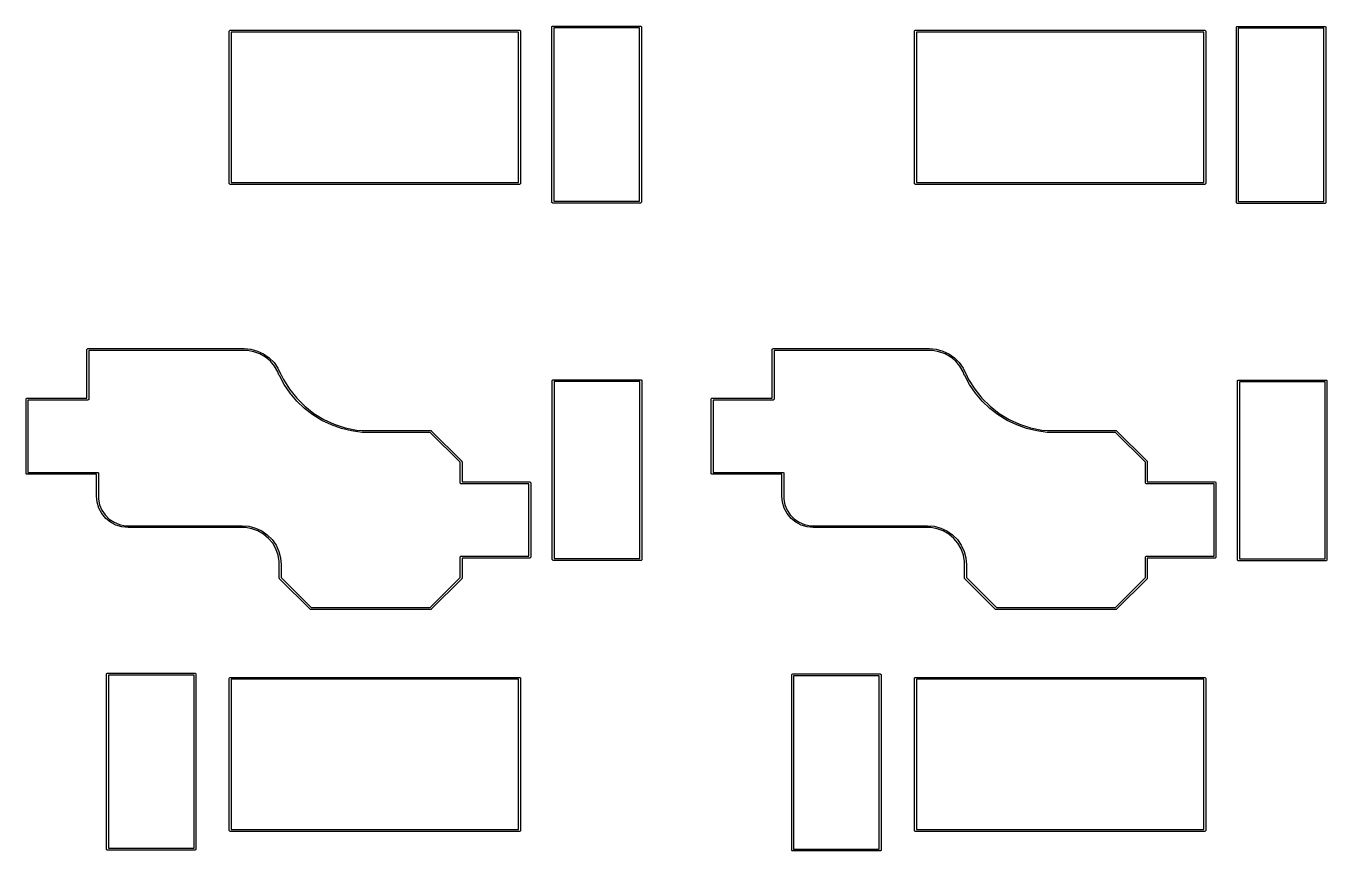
# Model space of a CAD drawing. Extents: x 108 to 229, y -135 to -60.
# Drawn here: x 194.4 to 228.57, y -87.34 to -65.67 of the extents above; entities that cross this region are included whole.
import ezdxf

# ---------------------------------------------------------------- set-up
doc = ezdxf.new("R2010")
doc.units = 0
doc.layers.add('BLACK', color=7, linetype='CONTINUOUS')

msp = doc.modelspace()

# ---------------------------------------------------------------- linework, layer by layer
at = {"layer": 'BLACK', "linetype": 'CONTINUOUS'}
for p, q in [((199.74, -65.810001), (199.741903, -65.800434)), ((199.74, -69.810001), (199.74, -65.810001)), ((199.741903, -65.800434), (199.755433, -65.786904)), ((199.755433, -65.786904), (199.765, -65.785001)), ((199.765, -65.785001), (207.365, -65.785001)), ((199.79, -65.835001), (199.79, -69.785001)), ((207.34, -65.835001), (199.79, -65.835001)), ((207.34, -69.785001), (207.34, -65.835001)), ((207.365, -65.785001), (207.374567, -65.786904)), ((207.374567, -65.786904), (207.388097, -65.800434)), ((207.388097, -65.800434), (207.39, -65.810001)), ((207.39, -65.810001), (207.39, -69.810001)), ((208.215, -65.7), (208.216903, -65.690433)), ((208.215, -70.3), (208.215, -65.7)), ((208.216903, -65.690433), (208.230433, -65.676903)), ((208.230433, -65.676903), (208.24, -65.675)), ((208.24, -65.675), (210.54, -65.675)), ((208.265, -65.725), (208.265, -70.275)), ((210.515, -65.725), (208.265, -65.725)), ((210.515, -70.275), (210.515, -65.725)), ((210.54, -65.675), (210.549567, -65.676903)), ((210.549567, -65.676903), (210.563097, -65.690433)), ((210.563097, -65.690433), (210.565, -65.7)), ((210.565, -65.7), (210.565, -70.3)), ((217.74, -65.810001), (217.741903, -65.800434)), ((217.74, -69.810001), (217.74, -65.810001)), ((217.741903, -65.800434), (217.755433, -65.786904)), ((217.755433, -65.786904), (217.765, -65.785001)), ((217.765, -65.785001), (225.365, -65.785001)), ((217.79, -65.835001), (217.79, -69.785001)), ((225.34, -65.835001), (217.79, -65.835001)), ((225.34, -69.785001), (225.34, -65.835001)), ((225.365, -65.785001), (225.374567, -65.786904)), ((225.374567, -65.786904), (225.388097, -65.800434)), ((225.388097, -65.800434), (225.39, -65.810001)), ((225.39, -65.810001), (225.39, -69.810001)), ((226.195, -65.71), (226.196903, -65.700433)), ((226.195, -70.31), (226.195, -65.71)), ((226.196903, -65.700433), (226.210433, -65.686903)), ((226.210433, -65.686903), (226.22, -65.685)), ((226.22, -65.685), (228.52, -65.685)), ((226.245, -65.735), (226.245, -70.285)), ((228.495, -65.735), (226.245, -65.735)), ((228.495, -70.285), (228.495, -65.735)), ((228.52, -65.685), (228.529567, -65.686903)), ((228.529567, -65.686903), (228.543097, -65.700433)), ((228.543097, -65.700433), (228.545, -65.71)), ((228.545, -65.71), (228.545, -70.31)), ((199.741903, -69.819568), (199.74, -69.810001)), ((199.755433, -69.833098), (199.741903, -69.819568)), ((199.765, -69.835001), (199.755433, -69.833098)), ((207.365, -69.835001), (199.765, -69.835001)), ((199.79, -69.785001), (207.34, -69.785001)), ((207.374567, -69.833098), (207.365, -69.835001)), ((207.388097, -69.819568), (207.374567, -69.833098)), ((207.39, -69.810001), (207.388097, -69.819568)), ((217.741903, -69.819568), (217.74, -69.810001)), ((217.755433, -69.833098), (217.741903, -69.819568)), ((217.765, -69.835001), (217.755433, -69.833098)), ((225.365, -69.835001), (217.765, -69.835001)), ((217.79, -69.785001), (225.34, -69.785001)), ((225.374567, -69.833098), (225.365, -69.835001)), ((225.388097, -69.819568), (225.374567, -69.833098)), ((225.39, -69.810001), (225.388097, -69.819568)), ((208.216903, -70.309567), (208.215, -70.3)), ((208.230433, -70.323097), (208.216903, -70.309567)), ((208.24, -70.325), (208.230433, -70.323097)), ((210.54, -70.325), (208.24, -70.325)), ((208.265, -70.275), (210.515, -70.275)), ((210.549567, -70.323097), (210.54, -70.325)), ((210.563097, -70.309567), (210.549567, -70.323097)), ((210.565, -70.3), (210.563097, -70.309567)), ((226.196903, -70.319567), (226.195, -70.31)), ((226.210433, -70.333097), (226.196903, -70.319567)), ((226.22, -70.335), (226.210433, -70.333097)), ((228.52, -70.335), (226.22, -70.335)), ((226.245, -70.285), (228.495, -70.285)), ((228.529567, -70.333097), (228.52, -70.335)), ((228.543097, -70.319567), (228.529567, -70.333097)), ((228.545, -70.31), (228.543097, -70.319567)), ((196.002903, -74.165433), (196.016433, -74.151903)), ((196.016433, -74.151903), (196.026, -74.15)), ((196.026, -74.15), (200.13, -74.15)), ((200.13, -74.15), (200.307989, -74.165572)), ((214.002903, -74.165433), (214.016433, -74.151903)), ((214.016433, -74.151903), (214.026, -74.15)), ((214.026, -74.15), (218.13, -74.15)), ((218.13, -74.15), (218.307989, -74.165572)), ((196.001, -74.175), (196.002903, -74.165433)), ((196.001, -74.875), (196.001, -74.175)), ((196.051, -74.2), (196.051, -74.875)), ((200.13, -74.2), (196.051, -74.2)), ((200.215301, -74.2), (200.13, -74.2)), ((200.383312, -74.229625), (200.215301, -74.2)), ((200.307989, -74.165572), (200.480571, -74.211815)), ((200.543627, -74.287975), (200.383312, -74.229625)), ((200.480571, -74.211815), (200.6425, -74.287324)), ((200.691373, -74.373276), (200.543627, -74.287975)), ((200.6425, -74.287324), (200.788857, -74.389805)), ((200.822062, -74.482938), (200.691373, -74.373276)), ((200.788857, -74.389805), (200.915196, -74.516143)), ((200.931724, -74.613627), (200.822062, -74.482938)), ((214.001, -74.175), (214.002903, -74.165433)), ((214.001, -74.875), (214.001, -74.175)), ((214.051, -74.2), (214.051, -74.875)), ((218.13, -74.2), (214.051, -74.2)), ((218.215301, -74.2), (218.13, -74.2)), ((218.383312, -74.229625), (218.215301, -74.2)), ((218.307989, -74.165572), (218.480571, -74.211815)), ((218.543627, -74.287975), (218.383312, -74.229625)), ((218.480571, -74.211815), (218.6425, -74.287324)), ((218.691373, -74.373276), (218.543627, -74.287975)), ((218.6425, -74.287324), (218.788857, -74.389805)), ((218.822062, -74.482938), (218.691373, -74.373276)), ((218.788857, -74.389805), (218.915196, -74.516143)), ((218.931724, -74.613627), (218.822062, -74.482938)), ((200.915196, -74.516143), (201.017676, -74.6625)), ((201.017025, -74.761374), (200.931724, -74.613627)), ((201.0462, -74.841531), (201.017025, -74.761374)), ((201.017676, -74.6625), (201.087286, -74.81178)), ((201.087286, -74.81178), (201.097147, -74.822223)), ((201.097147, -74.822223), (201.097166, -74.822214)), ((201.097166, -74.822214), (201.16191, -74.958858)), ((218.915196, -74.516143), (219.017676, -74.6625)), ((219.017025, -74.761374), (218.931724, -74.613627)), ((219.0462, -74.841531), (219.017025, -74.761374)), ((219.017676, -74.6625), (219.087286, -74.81178)), ((219.087286, -74.81178), (219.097147, -74.822223)), ((219.097147, -74.822223), (219.097166, -74.822214)), ((219.097166, -74.822214), (219.16191, -74.958858)), ((196.001, -75.45), (196.001, -74.875)), ((196.051, -74.875), (196.051, -75.475)), ((201.046201, -74.84153), (201.0462, -74.841531)), ((201.055713, -74.853706), (201.046201, -74.84153)), ((201.057735, -74.854285), (201.055713, -74.853706)), ((201.183514, -75.087368), (201.057735, -74.854285)), ((201.16191, -74.958858), (201.322224, -75.215282)), ((201.339762, -75.316052), (201.183514, -75.087368)), ((208.225, -74.99), (208.226903, -74.980433)), ((208.225, -79.69), (208.225, -74.99)), ((208.226903, -74.980433), (208.240433, -74.966903)), ((208.240433, -74.966903), (208.25, -74.965)), ((208.25, -74.965), (210.55, -74.965)), ((208.275, -75.015), (208.275, -79.665)), ((210.525, -75.015), (208.275, -75.015)), ((210.525, -79.665), (210.525, -75.015)), ((210.55, -74.965), (210.559567, -74.966903)), ((210.559567, -74.966903), (210.573097, -74.980433)), ((210.573097, -74.980433), (210.575, -74.99)), ((210.575, -74.99), (210.575, -79.69)), ((214.001, -75.45), (214.001, -74.875)), ((214.051, -74.875), (214.051, -75.475)), ((219.046201, -74.84153), (219.0462, -74.841531)), ((219.055713, -74.853706), (219.046201, -74.84153)), ((219.057735, -74.854285), (219.055713, -74.853706)), ((219.183514, -75.087368), (219.057735, -74.854285)), ((219.16191, -74.958858), (219.322224, -75.215282)), ((219.339762, -75.316052), (219.183514, -75.087368)), ((226.225, -75), (226.226903, -74.990433)), ((226.225, -79.7), (226.225, -75)), ((226.226903, -74.990433), (226.240433, -74.976903)), ((226.240433, -74.976903), (226.25, -74.975)), ((226.25, -74.975), (228.55, -74.975)), ((226.275, -75.025), (226.275, -79.675)), ((228.525, -75.025), (226.275, -75.025)), ((228.525, -79.675), (228.525, -75.025)), ((228.55, -74.975), (228.559567, -74.976903)), ((228.559567, -74.976903), (228.573097, -74.990433)), ((228.573097, -74.990433), (228.575, -75)), ((228.575, -75), (228.575, -79.7)), ((194.401, -75.475), (194.402903, -75.465433)), ((194.401, -77.425), (194.401, -75.475)), ((194.402903, -75.465433), (194.416433, -75.451903)), ((194.416433, -75.451903), (194.426, -75.45)), ((194.426, -75.45), (196.001, -75.45)), ((196.026, -75.5), (194.451, -75.5)), ((194.451, -75.5), (194.451, -77.4)), ((196.035567, -75.498097), (196.026, -75.5)), ((196.049097, -75.484567), (196.035567, -75.498097)), ((196.051, -75.475), (196.049097, -75.484567)), ((201.322224, -75.215282), (201.511177, -75.451397)), ((201.519021, -75.527183), (201.339762, -75.316052)), ((201.511177, -75.451397), (201.726222, -75.664022)), ((212.401, -75.475), (212.402903, -75.465433)), ((212.401, -77.425), (212.401, -75.475)), ((212.402903, -75.465433), (212.416433, -75.451903)), ((212.416433, -75.451903), (212.426, -75.45)), ((212.426, -75.45), (214.001, -75.45)), ((214.026, -75.5), (212.451, -75.5)), ((212.451, -75.5), (212.451, -77.4)), ((214.035567, -75.498097), (214.026, -75.5)), ((214.049097, -75.484567), (214.035567, -75.498097)), ((214.051, -75.475), (214.049097, -75.484567)), ((219.322224, -75.215282), (219.511177, -75.451397)), ((219.519021, -75.527183), (219.339762, -75.316052)), ((219.511177, -75.451397), (219.726222, -75.664022)), ((201.719332, -75.718454), (201.519021, -75.527183)), ((201.938511, -75.887779), (201.719332, -75.718454)), ((201.726222, -75.664022), (201.964461, -75.850291)), ((201.964461, -75.850291), (202.222682, -76.007693)), ((219.719332, -75.718454), (219.519021, -75.527183)), ((219.938511, -75.887779), (219.719332, -75.718454)), ((219.726222, -75.664022), (219.964461, -75.850291)), ((219.964461, -75.850291), (220.222682, -76.007693)), ((202.174161, -76.033306), (201.938511, -75.887779)), ((202.423712, -76.153449), (202.174161, -76.033306)), ((202.222682, -76.007693), (202.497406, -76.134107)), ((202.684437, -76.246894), (202.423712, -76.153449)), ((202.497406, -76.134107), (202.78493, -76.227829)), ((220.174161, -76.033306), (219.938511, -75.887779)), ((220.423712, -76.153449), (220.174161, -76.033306)), ((220.222682, -76.007693), (220.497406, -76.134107)), ((220.684437, -76.246894), (220.423712, -76.153449)), ((220.497406, -76.134107), (220.78493, -76.227829)), ((202.953491, -76.312621), (202.684437, -76.246894)), ((202.78493, -76.227829), (203.081378, -76.287596)), ((203.227934, -76.349913), (202.953491, -76.312621)), ((203.081378, -76.287596), (203.231054, -76.3)), ((203.228679, -76.349737), (203.227934, -76.349913)), ((203.23, -76.35), (203.228679, -76.349737)), ((205.019644, -76.35), (203.23, -76.35)), ((203.231054, -76.3), (205.03, -76.3)), ((205.805, -77.135356), (205.019644, -76.35)), ((205.03, -76.3), (205.039567, -76.301903)), ((205.039567, -76.301903), (205.047678, -76.307322)), ((205.047678, -76.307322), (205.847678, -77.107322)), ((220.953491, -76.312621), (220.684437, -76.246894)), ((220.78493, -76.227829), (221.081378, -76.287596)), ((221.227934, -76.349913), (220.953491, -76.312621)), ((221.081378, -76.287596), (221.231054, -76.3)), ((221.228679, -76.349737), (221.227934, -76.349913)), ((221.23, -76.35), (221.228679, -76.349737)), ((223.019644, -76.35), (221.23, -76.35)), ((221.231054, -76.3), (223.03, -76.3)), ((223.805, -77.135356), (223.019644, -76.35)), ((223.03, -76.3), (223.039567, -76.301903)), ((223.039567, -76.301903), (223.047678, -76.307322)), ((223.047678, -76.307322), (223.847678, -77.107322)), ((205.805, -77.675), (205.805, -77.135356)), ((205.847678, -77.107322), (205.853097, -77.115433)), ((205.853097, -77.115433), (205.855, -77.125)), ((205.855, -77.125), (205.855, -77.65)), ((223.805, -77.675), (223.805, -77.135356)), ((223.847678, -77.107322), (223.853097, -77.115433)), ((223.853097, -77.115433), (223.855, -77.125)), ((223.855, -77.125), (223.855, -77.65)), ((194.402903, -77.434567), (194.401, -77.425)), ((194.416433, -77.448097), (194.402903, -77.434567)), ((194.426, -77.45), (194.416433, -77.448097)), ((196.255, -77.45), (194.426, -77.45)), ((194.451, -77.4), (196.28, -77.4)), ((196.255, -78.025), (196.255, -77.45)), ((196.28, -77.4), (196.289567, -77.401903)), ((196.289567, -77.401903), (196.303097, -77.415433)), ((196.303097, -77.415433), (196.305, -77.425)), ((196.305, -77.425), (196.305, -78.025)), ((212.402903, -77.434567), (212.401, -77.425)), ((212.416433, -77.448097), (212.402903, -77.434567)), ((212.426, -77.45), (212.416433, -77.448097)), ((214.255, -77.45), (212.426, -77.45)), ((212.451, -77.4), (214.28, -77.4)), ((214.255, -78.025), (214.255, -77.45)), ((214.28, -77.4), (214.289567, -77.401903)), ((214.289567, -77.401903), (214.303097, -77.415433)), ((214.303097, -77.415433), (214.305, -77.425)), ((214.305, -77.425), (214.305, -78.025)), ((205.806903, -77.684567), (205.805, -77.675)), ((205.820433, -77.698097), (205.806903, -77.684567)), ((205.83, -77.7), (205.820433, -77.698097)), ((207.609, -77.7), (205.83, -77.7)), ((205.855, -77.65), (207.634, -77.65)), ((207.609, -79.6), (207.609, -77.7)), ((207.634, -77.65), (207.643567, -77.651903)), ((207.643567, -77.651903), (207.657097, -77.665433)), ((207.657097, -77.665433), (207.659, -77.675)), ((207.659, -77.675), (207.659, -79.625)), ((223.806903, -77.684567), (223.805, -77.675)), ((223.820433, -77.698097), (223.806903, -77.684567)), ((223.83, -77.7), (223.820433, -77.698097)), ((225.609, -77.7), (223.83, -77.7)), ((223.855, -77.65), (225.634, -77.65)), ((225.609, -79.6), (225.609, -77.7)), ((225.634, -77.65), (225.643567, -77.651903)), ((225.643567, -77.651903), (225.657097, -77.665433)), ((225.657097, -77.665433), (225.659, -77.675)), ((225.659, -77.675), (225.659, -79.625)), ((196.270852, -78.18595), (196.255, -78.025)), ((196.317799, -78.340714), (196.270852, -78.18595)), ((196.305, -78.025), (196.305, -78.101331)), ((196.305, -78.101331), (196.334783, -78.251059)), ((196.334783, -78.251059), (196.393204, -78.3921)), ((214.270852, -78.18595), (214.255, -78.025)), ((214.317799, -78.340714), (214.270852, -78.18595)), ((214.305, -78.025), (214.305, -78.101331)), ((214.305, -78.101331), (214.334783, -78.251059)), ((214.334783, -78.251059), (214.393204, -78.3921)), ((196.394038, -78.483345), (196.317799, -78.340714)), ((196.393204, -78.3921), (196.478018, -78.519034)), ((196.496637, -78.608363), (196.394038, -78.483345)), ((196.478018, -78.519034), (196.585966, -78.626982)), ((214.394038, -78.483345), (214.317799, -78.340714)), ((214.393204, -78.3921), (214.478018, -78.519034)), ((214.496637, -78.608363), (214.394038, -78.483345)), ((214.478018, -78.519034), (214.585966, -78.626982)), ((196.621655, -78.710962), (196.496637, -78.608363)), ((196.585966, -78.626982), (196.7129, -78.711796)), ((196.764286, -78.787201), (196.621655, -78.710962)), ((196.7129, -78.711796), (196.853941, -78.770217)), ((196.91905, -78.834148), (196.764286, -78.787201)), ((196.853941, -78.770217), (197.003669, -78.8)), ((197.08, -78.85), (196.91905, -78.834148)), ((197.003669, -78.8), (197.08, -78.8)), ((197.08, -78.8), (200.08, -78.8)), ((200.08, -78.85), (197.08, -78.85)), ((200.08, -78.8), (200.257989, -78.815572)), ((200.165301, -78.85), (200.08, -78.85)), ((200.333312, -78.879625), (200.165301, -78.85)), ((200.257989, -78.815572), (200.430571, -78.861815)), ((200.493627, -78.937975), (200.333312, -78.879625)), ((200.430571, -78.861815), (200.5925, -78.937324)), ((200.641373, -79.023276), (200.493627, -78.937975)), ((200.5925, -78.937324), (200.738857, -79.039804)), ((214.621655, -78.710962), (214.496637, -78.608363)), ((214.585966, -78.626982), (214.7129, -78.711796)), ((214.764286, -78.787201), (214.621655, -78.710962)), ((214.7129, -78.711796), (214.853941, -78.770217)), ((214.91905, -78.834148), (214.764286, -78.787201)), ((214.853941, -78.770217), (215.003669, -78.8)), ((215.08, -78.85), (214.91905, -78.834148)), ((215.003669, -78.8), (215.08, -78.8)), ((215.08, -78.8), (218.08, -78.8)), ((218.08, -78.85), (215.08, -78.85)), ((218.08, -78.8), (218.257989, -78.815572)), ((218.165301, -78.85), (218.08, -78.85)), ((218.333312, -78.879625), (218.165301, -78.85)), ((218.257989, -78.815572), (218.430571, -78.861815)), ((218.493627, -78.937975), (218.333312, -78.879625)), ((218.430571, -78.861815), (218.5925, -78.937324)), ((218.641373, -79.023276), (218.493627, -78.937975)), ((218.5925, -78.937324), (218.738857, -79.039804)), ((200.772062, -79.132938), (200.641373, -79.023276)), ((200.738857, -79.039804), (200.865196, -79.166143)), ((200.881724, -79.263627), (200.772062, -79.132938)), ((200.865196, -79.166143), (200.967676, -79.3125)), ((200.967025, -79.411373), (200.881724, -79.263627)), ((218.772062, -79.132938), (218.641373, -79.023276)), ((218.738857, -79.039804), (218.865196, -79.166143)), ((218.881724, -79.263627), (218.772062, -79.132938)), ((218.865196, -79.166143), (218.967676, -79.3125)), ((218.967025, -79.411373), (218.881724, -79.263627)), ((201.025375, -79.571688), (200.967025, -79.411373)), ((200.967676, -79.3125), (201.043185, -79.474429)), ((201.055, -79.739699), (201.025375, -79.571688)), ((201.043185, -79.474429), (201.089428, -79.647011)), ((205.805, -79.625), (205.806903, -79.615433)), ((205.805, -80.164644), (205.805, -79.625)), ((205.806903, -79.615433), (205.820433, -79.601903)), ((205.820433, -79.601903), (205.83, -79.6)), ((205.83, -79.6), (207.609, -79.6)), ((207.659, -79.625), (207.657097, -79.634567)), ((219.025375, -79.571688), (218.967025, -79.411373)), ((218.967676, -79.3125), (219.043185, -79.474429)), ((219.055, -79.739699), (219.025375, -79.571688)), ((219.043185, -79.474429), (219.089428, -79.647011)), ((223.805, -79.625), (223.806903, -79.615433)), ((223.805, -80.164644), (223.805, -79.625)), ((223.806903, -79.615433), (223.820433, -79.601903)), ((223.820433, -79.601903), (223.83, -79.6)), ((223.83, -79.6), (225.609, -79.6)), ((225.659, -79.625), (225.657097, -79.634567)), ((201.055, -79.825), (201.055, -79.739699)), ((201.055, -80.175), (201.055, -79.825)), ((201.089428, -79.647011), (201.105, -79.825)), ((201.105, -79.825), (201.105, -80.164644)), ((207.634, -79.65), (205.855, -79.65)), ((205.855, -79.65), (205.855, -80.175)), ((207.643567, -79.648097), (207.634, -79.65)), ((207.657097, -79.634567), (207.643567, -79.648097)), ((208.226903, -79.699567), (208.225, -79.69)), ((208.240433, -79.713097), (208.226903, -79.699567)), ((208.25, -79.715), (208.240433, -79.713097)), ((210.55, -79.715), (208.25, -79.715)), ((208.275, -79.665), (210.525, -79.665)), ((210.559567, -79.713097), (210.55, -79.715)), ((210.573097, -79.699567), (210.559567, -79.713097)), ((210.575, -79.69), (210.573097, -79.699567)), ((219.055, -79.825), (219.055, -79.739699)), ((219.055, -80.175), (219.055, -79.825)), ((219.089428, -79.647011), (219.105, -79.825)), ((219.105, -79.825), (219.105, -80.164644)), ((225.634, -79.65), (223.855, -79.65)), ((223.855, -79.65), (223.855, -80.175)), ((225.643567, -79.648097), (225.634, -79.65)), ((225.657097, -79.634567), (225.643567, -79.648097)), ((226.226903, -79.709567), (226.225, -79.7)), ((226.240433, -79.723097), (226.226903, -79.709567)), ((226.25, -79.725), (226.240433, -79.723097)), ((228.55, -79.725), (226.25, -79.725)), ((226.275, -79.675), (228.525, -79.675)), ((228.559567, -79.723097), (228.55, -79.725)), ((228.573097, -79.709567), (228.559567, -79.723097)), ((228.575, -79.7), (228.573097, -79.709567)), ((201.056903, -80.184567), (201.055, -80.175)), ((201.062322, -80.192678), (201.056903, -80.184567)), ((201.862322, -80.992678), (201.062322, -80.192678)), ((201.105, -80.164644), (201.890356, -80.95)), ((205.019644, -80.95), (205.805, -80.164644)), ((205.847678, -80.192678), (205.047678, -80.992678)), ((205.853097, -80.184567), (205.847678, -80.192678)), ((205.855, -80.175), (205.853097, -80.184567)), ((219.056903, -80.184567), (219.055, -80.175)), ((219.062322, -80.192678), (219.056903, -80.184567)), ((219.862322, -80.992678), (219.062322, -80.192678)), ((219.105, -80.164644), (219.890356, -80.95)), ((223.019644, -80.95), (223.805, -80.164644)), ((223.847678, -80.192678), (223.047678, -80.992678)), ((223.853097, -80.184567), (223.847678, -80.192678)), ((223.855, -80.175), (223.853097, -80.184567)), ((201.890356, -80.95), (205.019644, -80.95)), ((219.890356, -80.95), (223.019644, -80.95)), ((201.870433, -80.998097), (201.862322, -80.992678)), ((201.88, -81), (201.870433, -80.998097)), ((205.03, -81), (201.88, -81)), ((205.039567, -80.998097), (205.03, -81)), ((205.047678, -80.992678), (205.039567, -80.998097)), ((219.870433, -80.998097), (219.862322, -80.992678)), ((219.88, -81), (219.870433, -80.998097)), ((223.03, -81), (219.88, -81)), ((223.039567, -80.998097), (223.03, -81)), ((223.047678, -80.992678), (223.039567, -80.998097)), ((196.515, -82.7), (196.516903, -82.690433)), ((196.515, -87.3), (196.515, -82.7)), ((196.516903, -82.690433), (196.530433, -82.676903)), ((196.530433, -82.676903), (196.54, -82.675)), ((196.54, -82.675), (198.84, -82.675)), ((198.84, -82.675), (198.849567, -82.676903)), ((198.849567, -82.676903), (198.863097, -82.690433)), ((198.863097, -82.690433), (198.865, -82.7)), ((198.865, -82.7), (198.865, -87.3)), ((214.516903, -82.710433), (214.530433, -82.696903)), ((214.530433, -82.696903), (214.54, -82.695)), ((214.54, -82.695), (216.84, -82.695)), ((216.84, -82.695), (216.849567, -82.696903)), ((216.849567, -82.696903), (216.863097, -82.710433)), ((196.565, -82.725), (196.565, -87.275)), ((198.815, -82.725), (196.565, -82.725)), ((198.815, -87.275), (198.815, -82.725)), ((199.74, -82.809999), (199.741903, -82.800432)), ((199.74, -86.809999), (199.74, -82.809999)), ((199.741903, -82.800432), (199.755433, -82.786902)), ((199.755433, -82.786902), (199.765, -82.784999)), ((199.765, -82.784999), (207.365, -82.784999)), ((199.79, -82.834999), (199.79, -86.784999)), ((207.34, -82.834999), (199.79, -82.834999)), ((207.34, -86.784999), (207.34, -82.834999)), ((207.365, -82.784999), (207.374567, -82.786902)), ((207.374567, -82.786902), (207.388097, -82.800432)), ((207.388097, -82.800432), (207.39, -82.809999)), ((207.39, -82.809999), (207.39, -86.809999)), ((214.515, -82.72), (214.516903, -82.710433)), ((214.515, -87.32), (214.515, -82.72)), ((214.565, -82.745), (214.565, -87.295)), ((216.815, -82.745), (214.565, -82.745)), ((216.815, -87.295), (216.815, -82.745)), ((216.863097, -82.710433), (216.865, -82.72)), ((216.865, -82.72), (216.865, -87.32)), ((217.74, -82.809999), (217.741903, -82.800432)), ((217.74, -86.809999), (217.74, -82.809999)), ((217.741903, -82.800432), (217.755433, -82.786902)), ((217.755433, -82.786902), (217.765, -82.784999)), ((217.765, -82.784999), (225.365, -82.784999)), ((217.79, -82.834999), (217.79, -86.784999)), ((225.34, -82.834999), (217.79, -82.834999)), ((225.34, -86.784999), (225.34, -82.834999)), ((225.365, -82.784999), (225.374567, -82.786902)), ((225.374567, -82.786902), (225.388097, -82.800432)), ((225.388097, -82.800432), (225.39, -82.809999)), ((225.39, -82.809999), (225.39, -86.809999)), ((199.79, -86.784999), (207.34, -86.784999)), ((217.79, -86.784999), (225.34, -86.784999)), ((199.741903, -86.819566), (199.74, -86.809999)), ((199.755433, -86.833096), (199.741903, -86.819566)), ((199.765, -86.834999), (199.755433, -86.833096)), ((207.365, -86.834999), (199.765, -86.834999)), ((207.374567, -86.833096), (207.365, -86.834999)), ((207.388097, -86.819566), (207.374567, -86.833096)), ((207.39, -86.809999), (207.388097, -86.819566)), ((217.741903, -86.819566), (217.74, -86.809999)), ((217.755433, -86.833096), (217.741903, -86.819566)), ((217.765, -86.834999), (217.755433, -86.833096)), ((225.365, -86.834999), (217.765, -86.834999)), ((225.374567, -86.833096), (225.365, -86.834999)), ((225.388097, -86.819566), (225.374567, -86.833096)), ((225.39, -86.809999), (225.388097, -86.819566)), ((196.516903, -87.309567), (196.515, -87.3)), ((196.530433, -87.323097), (196.516903, -87.309567)), ((196.54, -87.325), (196.530433, -87.323097)), ((198.84, -87.325), (196.54, -87.325)), ((196.565, -87.275), (198.815, -87.275)), ((198.849567, -87.323097), (198.84, -87.325)), ((198.863097, -87.309567), (198.849567, -87.323097)), ((198.865, -87.3), (198.863097, -87.309567)), ((214.516903, -87.329567), (214.515, -87.32)), ((214.530433, -87.343097), (214.516903, -87.329567)), ((214.54, -87.345), (214.530433, -87.343097)), ((216.84, -87.345), (214.54, -87.345)), ((214.565, -87.295), (216.815, -87.295)), ((216.849567, -87.343097), (216.84, -87.345)), ((216.863097, -87.329567), (216.849567, -87.343097)), ((216.865, -87.32), (216.863097, -87.329567))]:
    msp.add_line(p, q, dxfattribs=at)

doc.saveas('drawing.dxf')
